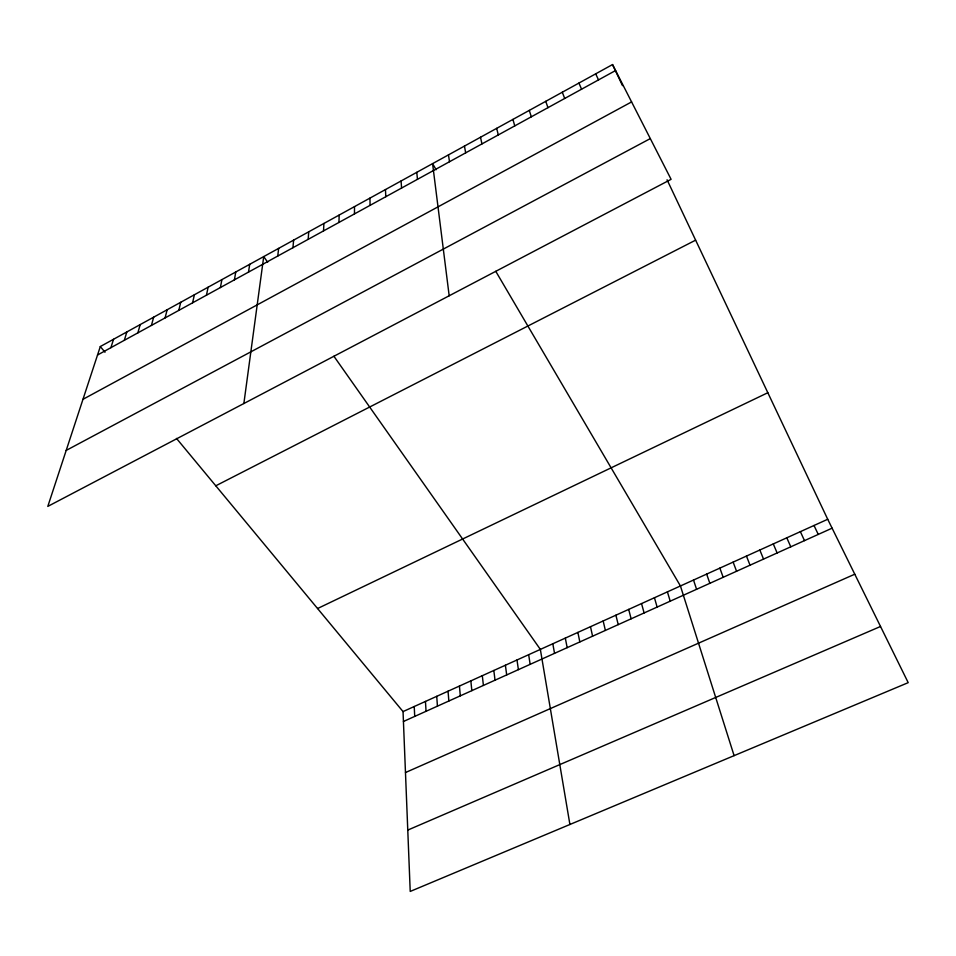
<?xml version="1.0" encoding="UTF-8"?>
<svg xmlns="http://www.w3.org/2000/svg" width="956" height="956" viewBox="0 0 956 956"><rect width="100%" height="100%" fill="white"/><g stroke="black" fill="none" stroke-linecap="round" stroke-linejoin="round"><path stroke-width="1.43" d="M354.473 213.917L354.509 206.616M338.962 222.449L339.165 215.064M323.522 230.922L323.905 223.465M308.179 239.347L308.728 231.818M292.93 247.724L293.635 240.123M277.754 256.053L278.638 248.381M243.864 403.516L263.725 256.59L267.68 262.231M248.512 272.113L249.707 264.31M234.411 279.857L235.762 271.982M220.394 287.553L221.9 279.618M206.46 295.213L208.109 287.206M192.586 302.825L194.391 294.759M178.796 310.401L180.732 302.275M165.065 317.93L167.157 309.756M151.418 325.434L153.653 317.189M137.843 332.891L140.209 324.586M124.328 340.312L126.837 331.947M110.896 347.685L113.537 339.272M100.308 346.55L47.8 506.405L671.088 179.322L612.533 64.566L100.308 346.55L105.017 352.226M97.524 355.023L615.58 70.529M82.981 399.309L631.593 101.922M66.191 450.419L650.307 138.596M215.793 485.791L695.621 240.159M317.571 608.53L767.823 392.725M403.038 711.587L827.717 519.275L908.2 682.656L410.22 891.434L403.038 711.587L176.49 438.41M403.432 721.493L832.102 528.178M405.475 772.544L854.772 574.209M407.77 830.083L880.524 626.479M333.907 356.253L540.355 649.399L569.907 824.49M436.151 169.726L432.578 163.643L449.177 295.774M495.77 271.313L680.433 585.968L734.1 755.646M814.01 525.489L818.264 534.416M612.533 64.566L622.499 85.622M667.061 179.788L827.717 519.275M595.684 73.839L598.528 79.898M800.375 531.655L804.486 540.63M786.8 537.81L790.779 546.808M578.942 83.064L581.571 89.207M773.285 543.928L777.132 552.962M759.841 550.011L763.545 559.093M746.457 556.081L750.03 565.187M562.295 92.23L564.709 98.468M733.133 562.116L736.574 571.258M719.868 568.115L723.178 577.293M545.745 101.336L547.967 107.669M706.663 574.102L709.842 583.303M693.518 580.053L696.577 589.29M529.289 110.394L531.309 116.811M667.408 591.872L670.216 601.181M654.442 597.739L657.13 607.084M512.93 119.404L514.758 125.905M641.536 603.583L644.105 612.951M628.69 609.402L631.127 618.807M496.678 128.355L498.303 134.939M615.903 615.198L618.221 624.627M603.164 620.958L605.375 630.422M590.497 626.706L592.577 636.194M480.51 137.246L481.944 143.926M577.878 632.418L579.838 641.93M565.319 638.106L567.171 647.654M464.437 146.101L465.68 152.852M552.807 643.77L554.54 653.342M528.656 654.705L530.162 664.336M448.46 154.896L449.511 161.731M516.993 659.987L518.403 669.642M505.389 665.245L506.692 674.924M493.822 670.479L495.029 680.182M482.314 675.689L483.401 685.428M470.842 680.875L471.834 690.638M416.78 172.331L417.461 179.334M459.43 686.05L460.314 695.837M448.053 691.2L448.854 701.011M401.078 180.971L401.58 188.057M436.737 696.327L437.43 706.161M425.456 701.429L426.053 711.288M414.223 706.52L414.725 716.403M385.471 189.575L385.794 196.721M369.948 198.119L370.091 205.349"/></g></svg>
